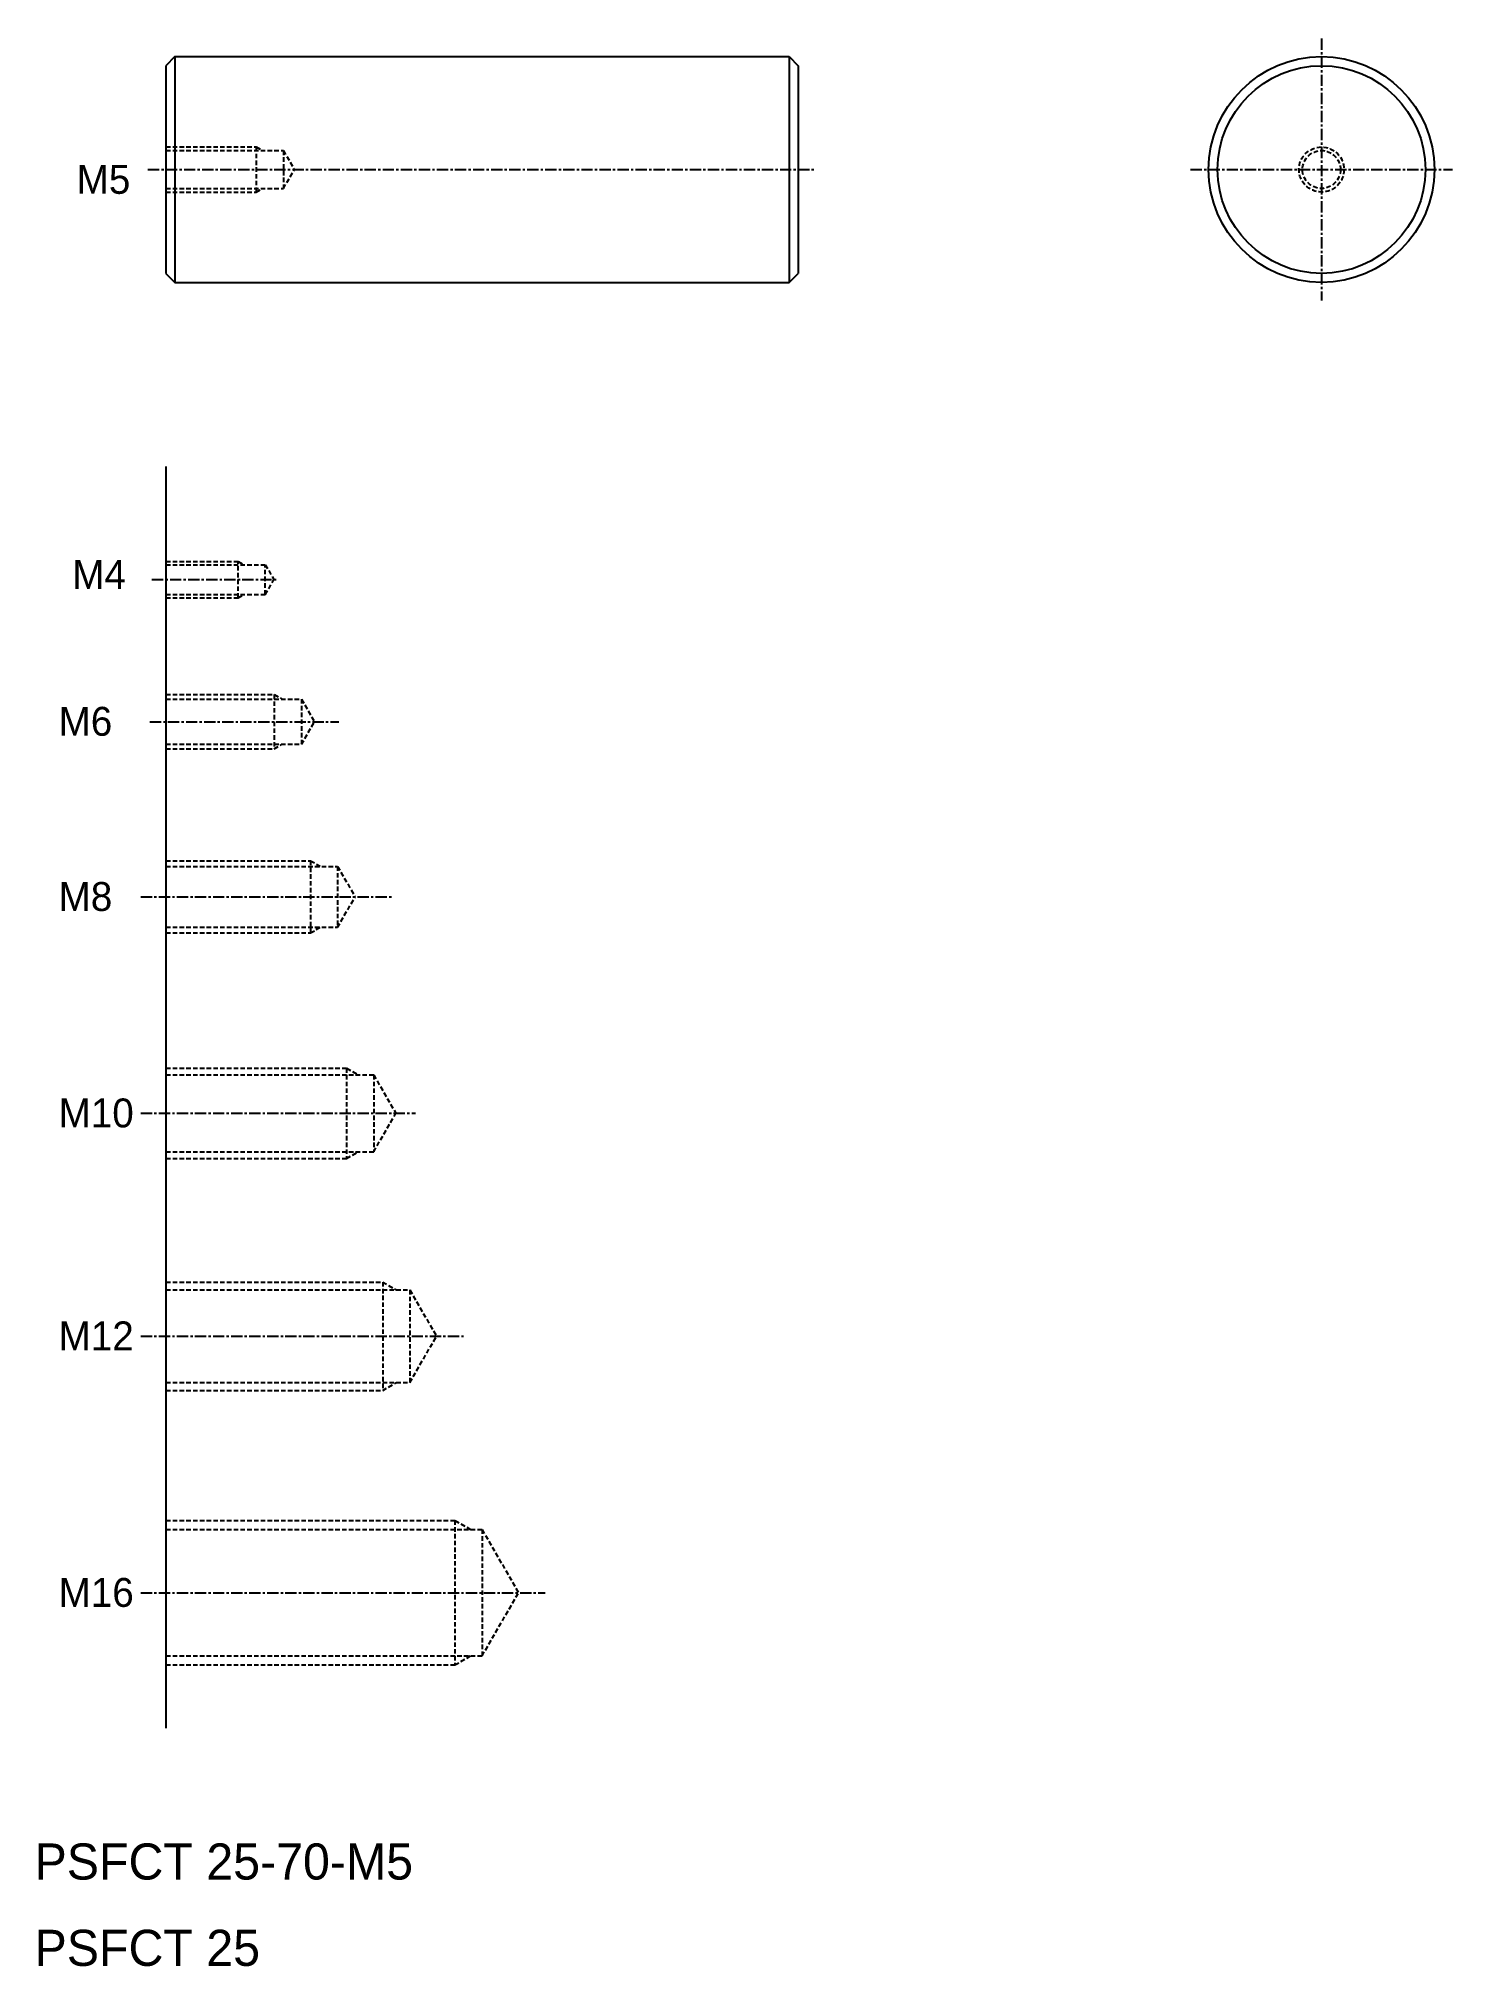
# Model space of a CAD drawing. Extents: x 65 to 221, y 75 to 289.
import ezdxf

# ---------------------------------------------------------------- set-up
doc = ezdxf.new("R2010")
doc.units = 0
doc.linetypes.add('CENTER', pattern=[2, 1.25, -0.25, 0.25, -0.25])
doc.linetypes.add('DASHED', pattern=[0.75, 0.5, -0.25])
doc.layers.get('0').update_dxf_attribs({"linetype": 'CONTINUOUS'})
doc.layers.add('CENTER', color=1, linetype='CENTER')

msp = doc.modelspace()

# ---------------------------------------------------------------- linework, layer by layer
at = {"color": 7, "linetype": 'CONTINUOUS'}
for p, q in [((79.95, 286.62), (78.95, 285.62)), ((79.95, 286.62), (147.95, 286.62)), ((79.95, 286.62), (79.95, 261.62)), ((147.95, 286.62), (147.95, 261.62)), ((147.95, 286.62), (148.95, 285.62)), ((78.95, 285.62), (78.95, 262.62)), ((148.95, 285.62), (148.95, 262.62)), ((78.95, 262.62), (79.95, 261.62)), ((147.95, 261.62), (148.95, 262.62)), ((79.95, 261.62), (147.95, 261.62)), ((78.95, 241.23), (78.95, 101.52))]:
    msp.add_line(p, q, dxfattribs=at)
for p, q in [((148.95, 279.87), (148.95, 279.87)), ((148.95, 274.12), (148.95, 274.12))]:
    msp.add_line(p, q)
at = {"color": 3, "linetype": 'DASHED'}
for p, q in [((78.95, 276.62), (88.95, 276.62)), ((78.95, 276.22), (91.95, 276.22)), ((88.95, 276.62), (88.95, 271.62)), ((88.95, 276.62), (89.56, 276.27)), ((91.95, 276.22), (91.95, 272.02)), ((91.95, 276.22), (93.17, 274.12)), ((91.95, 272.02), (93.17, 274.12)), ((78.95, 272.02), (91.95, 272.02)), ((78.95, 271.62), (88.95, 271.62)), ((88.95, 271.62), (89.56, 271.97)), ((78.95, 230.7), (86.95, 230.7)), ((86.95, 230.7), (87.56, 230.35)), ((86.95, 226.7), (86.95, 230.7)), ((78.95, 230.35), (89.95, 230.35)), ((89.95, 227.05), (89.95, 230.35)), ((89.95, 230.35), (90.91, 228.7)), ((89.95, 227.05), (90.91, 228.7)), ((78.95, 227.05), (89.95, 227.05)), ((78.95, 226.7), (86.95, 226.7)), ((86.95, 226.7), (87.56, 227.05)), ((78.95, 215.97), (90.95, 215.97)), ((90.95, 215.97), (90.95, 209.97)), ((90.95, 215.97), (91.82, 215.47)), ((78.95, 215.47), (93.95, 215.47)), ((93.95, 215.47), (93.95, 210.47)), ((93.95, 215.47), (95.4, 212.97)), ((93.95, 210.47), (95.4, 212.97)), ((78.95, 210.47), (93.95, 210.47)), ((78.95, 209.97), (90.95, 209.97)), ((90.95, 209.97), (91.82, 210.47)), ((78.95, 197.57), (94.95, 197.57)), ((78.95, 196.95), (97.95, 196.95)), ((94.95, 197.57), (94.95, 189.57)), ((94.95, 197.57), (96.04, 196.95)), ((97.95, 196.95), (97.95, 190.2)), ((97.95, 196.95), (99.9, 193.57)), ((97.95, 190.2), (99.9, 193.57)), ((78.95, 190.2), (97.95, 190.2)), ((94.95, 189.57), (96.04, 190.2)), ((78.95, 189.57), (94.95, 189.57)), ((78.95, 174.6), (98.95, 174.6)), ((78.95, 173.85), (101.95, 173.85)), ((98.95, 174.6), (98.95, 164.6)), ((98.95, 174.6), (100.25, 173.85)), ((101.95, 173.85), (101.95, 165.35)), ((101.95, 173.85), (104.41, 169.6)), ((101.95, 165.35), (104.41, 169.6)), ((78.95, 165.35), (101.95, 165.35)), ((78.95, 164.6), (98.95, 164.6)), ((98.95, 164.6), (100.25, 165.35)), ((78.95, 150.91), (102.95, 150.91)), ((78.95, 150.04), (105.95, 150.04)), ((102.95, 150.91), (102.95, 138.91)), ((102.95, 150.91), (104.47, 150.04)), ((105.95, 150.04), (105.95, 139.79)), ((105.95, 150.04), (108.91, 144.91)), ((105.95, 139.79), (108.91, 144.91)), ((78.95, 139.79), (105.95, 139.79)), ((78.95, 138.91), (102.95, 138.91)), ((102.95, 138.91), (104.47, 139.79)), ((78.95, 124.51), (110.95, 124.51)), ((110.95, 124.51), (110.95, 108.51)), ((110.95, 124.51), (112.69, 123.51)), ((78.95, 123.51), (113.95, 123.51)), ((113.95, 123.51), (118, 116.51)), ((113.95, 123.51), (113.95, 109.51)), ((113.95, 109.51), (118, 116.51)), ((78.95, 109.51), (113.95, 109.51)), ((110.95, 108.51), (112.69, 109.51)), ((78.95, 108.51), (110.95, 108.51))]:
    msp.add_line(p, q, dxfattribs=at)
at = {"color": 7, "linetype": 'CONTINUOUS'}
for radius in [12.5, 11.5]:
    msp.add_circle((206.91, 274.12), radius, dxfattribs=at)
at = {"color": 3, "linetype": 'DASHED'}
for radius in [2.5, 2.1]:
    msp.add_circle((206.91, 274.12), radius, dxfattribs=at)
at = {"layer": 'CENTER', "color": 1, "linetype": 'CENTER'}
for p, q in [((206.91, 288.62), (206.91, 259.62)), ((76.95, 274.12), (150.95, 274.12)), ((192.41, 274.12), (221.41, 274.12)), ((77.4, 228.7), (91.35, 228.7)), ((77.17, 212.97), (98.1, 212.97)), ((76.16, 193.57), (104.07, 193.57)), ((76.16, 169.6), (106.57, 169.6)), ((76.16, 144.91), (111.91, 144.91)), ((76.16, 116.51), (120.95, 116.51))]:
    msp.add_line(p, q, dxfattribs=at)

# ---------------------------------------------------------------- texts
at = {"color": 7, "linetype": 'CONTINUOUS'}
for s, height, p in [('M5', 3.2, (69.06, 271.43)), ('M4', 3.2, (68.57, 227.68)), ('M6', 3.2, (67.06, 211.41)), ('M8', 3.2, (67.06, 192.01)), ('M10', 3.2, (67.06, 168.04)), ('M12', 3.2, (67.06, 143.35)), ('M16', 3.2, (67.06, 114.94)), ('PSFCT 25-70-M5', 4, (64.4, 84.74)), ('PSFCT 25', 4, (64.4, 75.18))]:
    msp.add_text(s, height=height, dxfattribs=at).set_placement(p)

doc.saveas('drawing.dxf')
